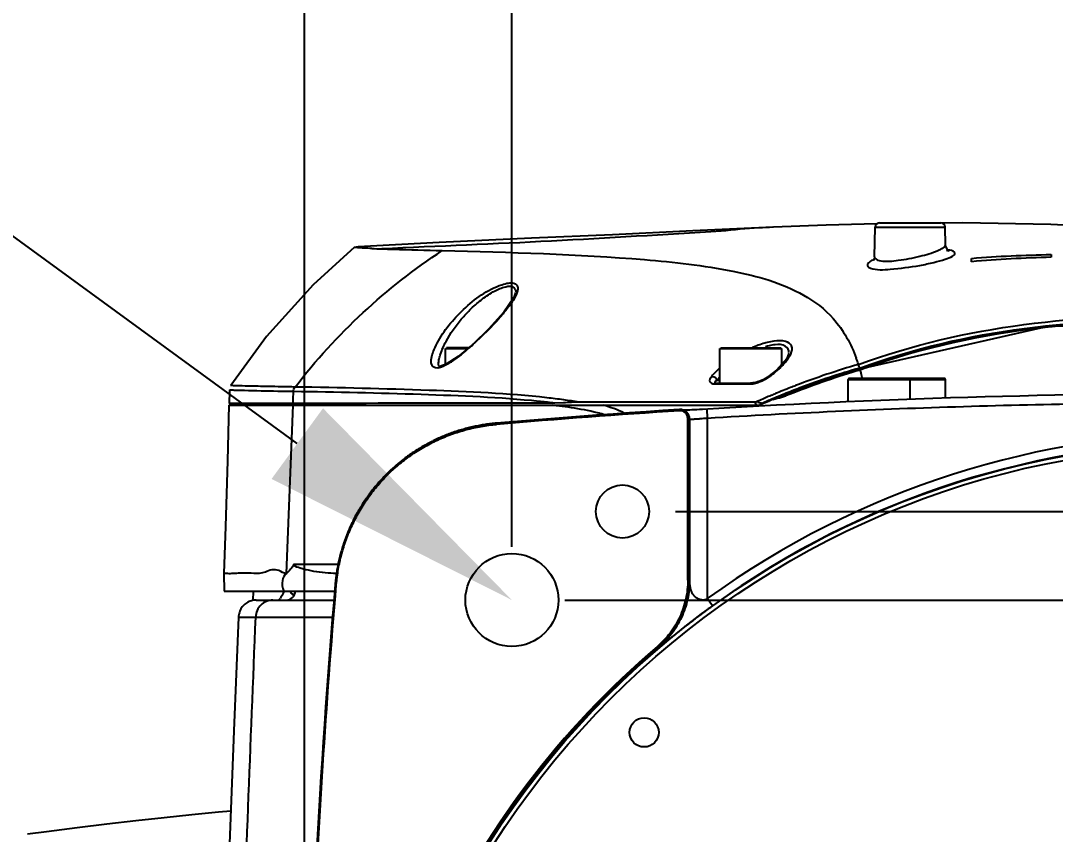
# Model space of a CAD drawing. Header units: millimetres. Extents: x 4086 to 8300, y 123 to 1549.
# Drawn here: x 6958.89 to 6988.11, y 1018.43 to 1041.4 of the extents above; entities that cross this region are included whole.
import ezdxf
from ezdxf import colors
from ezdxf.entities.mleader import LeaderData, LeaderLine
from ezdxf.math import Vec2, Vec3

# ---------------------------------------------------------------- set-up
doc = ezdxf.new("R2010")
doc.units = ezdxf.units.MM
for name, color, linetype in [('外形图', 7, 'Continuous'), ('多重引线', 7, 'Continuous'), ('尺寸标注', 7, 'Continuous')]:
    doc.layers.add(name, color=color, linetype=linetype)
doc.styles.add('思源黑', font='SourceHanSansCN-Normal.ttf')
doc.dimstyles.new('尺寸标注_1_4比例', dxfattribs={"dimtxt": 7, "dimasz": 6, "dimexe": 2, "dimexo": 1.5, "dimgap": 1, "dimtad": 1, "dimdec": 1, "dimlfac": 4, "dimdsep": 46, "dimtxsty": '思源黑', "dimcen": 0.09, "dimadec": 0, "dimazin": 0, "dimtp": 0.01, "dimtm": 0.01, "dimtfac": 1, "dimtdec": 1, "dimtofl": 0, "dimtmove": 0, "dimatfit": 3, "dimfxl": 1, "dimtolj": 1, "dimarcsym": 0})

# ---------------------------------------------------------------- blocks, each defined once
blk = doc.blocks.new('*D944')
at = {"layer": 'Defpoints', "color": 0}
for p in [(7012.764, 1060.265), (6972.764, 1025.043), (7012.764, 1025.043)]:
    blk.add_point(p, dxfattribs=at)
at = {"layer": '尺寸标注', "color": 0, "lineweight": -2}
for p, q in [((6972.764, 1026.543), (6972.764, 1062.265)), ((7012.764, 1026.543), (7012.764, 1062.265)), ((6978.764, 1060.265), (7006.764, 1060.265))]:
    blk.add_line(p, q, dxfattribs=at)
at = {"layer": '尺寸标注', "color": 0}
for points in [[(6978.764, 1061.265), (6978.764, 1059.265), (6972.764, 1060.265)], [(7006.764, 1059.265), (7006.764, 1061.265), (7012.764, 1060.265)]]:
    blk.add_solid(points, dxfattribs=at)
at = {"layer": '尺寸标注', "color": 0, "insert": (6992.764, 1064.889), "char_height": 7, "attachment_point": 5, "style": '思源黑'}
blk.add_mtext('\\A1;160', dxfattribs=at)
blk = doc.blocks.new('*D945')
at = {"layer": 'Defpoints', "color": 0}
for p in [(6972.764, 1025.043), (7012.764, 985.043), (7055.689, 985.043)]:
    blk.add_point(p, dxfattribs=at)
at = {"layer": '尺寸标注', "color": 0, "lineweight": -2}
for p, q in [((6974.264, 1025.043), (7057.689, 1025.043)), ((7055.689, 1019.043), (7055.689, 991.043)), ((7014.264, 985.043), (7057.689, 985.043))]:
    blk.add_line(p, q, dxfattribs=at)
at = {"layer": '尺寸标注', "color": 0}
for points in [[(7056.689, 1019.043), (7054.689, 1019.043), (7055.689, 1025.043)], [(7054.689, 991.043), (7056.689, 991.043), (7055.689, 985.043)]]:
    blk.add_solid(points, dxfattribs=at)
at = {"layer": '尺寸标注', "color": 0, "insert": (7051.064, 1005.043), "char_height": 7, "attachment_point": 5, "rotation": 90, "style": '思源黑'}
blk.add_mtext('\\A1;160', dxfattribs=at)
blk = doc.blocks.new('*D947')
at = {"layer": 'Defpoints', "color": 0}
for p in [(6975.889, 1027.543), (6975.889, 982.543), (7080.178, 982.543)]:
    blk.add_point(p, dxfattribs=at)
at = {"layer": '尺寸标注', "color": 0, "lineweight": -2}
for p, q in [((6977.389, 1027.543), (7082.178, 1027.543)), ((7080.178, 1021.543), (7080.178, 988.543)), ((6977.389, 982.543), (7082.178, 982.543))]:
    blk.add_line(p, q, dxfattribs=at)
at = {"layer": '尺寸标注', "color": 0}
for points in [[(7081.178, 1021.543), (7079.178, 1021.543), (7080.178, 1027.543)], [(7079.178, 988.543), (7081.178, 988.543), (7080.178, 982.543)]]:
    blk.add_solid(points, dxfattribs=at)
at = {"layer": '尺寸标注', "color": 0, "insert": (7075.554, 1005.043), "char_height": 7, "attachment_point": 5, "rotation": 90, "style": '思源黑'}
blk.add_mtext('\\A1;180', dxfattribs=at)
blk = doc.blocks.new('*D957')
at = {"layer": 'Defpoints', "color": 0}
for p in [(7021.014, 1081.968), (6966.903, 1005.043), (7021.014, 1005.043)]:
    blk.add_point(p, dxfattribs=at)
at = {"layer": '尺寸标注', "color": 0, "lineweight": -2}
for p, q in [((6966.903, 1006.543), (6966.903, 1083.968)), ((7021.014, 1006.543), (7021.014, 1083.968)), ((6972.903, 1081.968), (7015.014, 1081.968))]:
    blk.add_line(p, q, dxfattribs=at)
at = {"layer": '尺寸标注', "color": 0}
for points in [[(6972.903, 1082.968), (6972.903, 1080.968), (6966.903, 1081.968)], [(7015.014, 1080.968), (7015.014, 1082.968), (7021.014, 1081.968)]]:
    blk.add_solid(points, dxfattribs=at)
at = {"layer": '尺寸标注', "color": 0, "insert": (6993.958, 1086.592), "char_height": 7, "attachment_point": 5, "style": '思源黑'}
blk.add_mtext('\\A1;\\A1;216.5', dxfattribs=at)

msp = doc.modelspace()

# ---------------------------------------------------------------- linework, layer by layer
at = {"layer": '外形图'}
for p, q in [((6980.1577, 1035.5689), (6977.8777, 1035.4649)), ((6983.0086, 1034.7315), (6983.0232, 1035.5702)), ((6983.0232, 1035.5702), (6985.0048, 1035.5702)), ((6983.1482, 1035.693), (6984.8798, 1035.693)), ((6985.5018, 1035.6912), (6984.9196, 1035.6865)), ((6985.0135, 1035.0738), (6985.0048, 1035.5702)), ((6973.3202, 1035.2598), (6970.7058, 1035.139)), ((6970.7058, 1035.139), (6968.4203, 1035.0152)), ((6985.0163, 1035.0428), (6985.0137, 1035.0679)), ((6985.7458, 1034.5958), (6985.7458, 1034.6888)), ((6987.9958, 1034.7997), (6987.9958, 1034.719)), ((6972.8708, 1033.7284), (6972.8205, 1033.5845)), ((6972.1036, 1032.6876), (6971.6708, 1032.2716)), ((6971.6708, 1032.2716), (6971.2494, 1031.9205)), ((6970.889, 1031.7004), (6970.889, 1032.143)), ((6970.889, 1032.143), (6971.5164, 1032.143)), ((6971.5465, 1032.168), (6970.914, 1032.168)), ((6978.639, 1032.143), (6980.389, 1032.143)), ((6978.639, 1031.168), (6978.639, 1032.143)), ((6978.664, 1032.168), (6980.364, 1032.168)), ((6980.389, 1031.7067), (6980.389, 1032.143)), ((6980.5904, 1032.0085), (6980.5299, 1031.8664)), ((6971.2494, 1031.9205), (6970.912, 1031.702)), ((6980.5299, 1031.8664), (6980.2355, 1031.5327)), ((6980.2355, 1031.5327), (6979.9952, 1031.3413)), ((6982.6001, 1031.5411), (6982.6022, 1031.5359)), ((6978.4702, 1031.1453), (6978.648, 1031.1452)), ((6978.5184, 1031.1683), (6978.5255, 1031.168)), ((6978.5255, 1031.168), (6979.5297, 1031.168)), ((6978.639, 1031.2417), (6978.5656, 1031.2417)), ((6978.648, 1031.1452), (6978.8363, 1031.145)), ((6978.8363, 1031.145), (6979.037, 1031.1446)), ((6979.037, 1031.1446), (6979.2523, 1031.1442)), ((6979.2523, 1031.1442), (6979.3729, 1031.1439)), ((6979.3729, 1031.1439), (6979.4841, 1031.1437)), ((6979.995, 1031.3412), (6979.9952, 1031.3413)), ((6982.264, 1031.268), (6985.014, 1031.268)), ((6982.264, 1030.639), (6982.264, 1031.268)), ((6984.989, 1031.293), (6982.289, 1031.293)), ((6984.014, 1030.709), (6984.014, 1031.268)), ((6985.014, 1030.7434), (6985.014, 1031.268)), ((6964.7845, 1030.9364), (6964.7746, 1030.5945)), ((6964.7855, 1030.9731), (6964.7845, 1030.9364)), ((6966.5878, 1030.7058), (6966.5964, 1030.9279)), ((6964.7731, 1030.543), (6979.7653, 1030.543)), ((6964.7758, 1030.5945), (6964.7746, 1030.5945)), ((6965.1751, 1030.5945), (6964.7758, 1030.5945)), ((6966.2852, 1030.5947), (6965.1751, 1030.5945)), ((6966.4394, 1030.5947), (6966.2852, 1030.5947)), ((6966.3934, 1025.793), (6966.5819, 1030.543)), ((6966.5837, 1030.5947), (6966.4394, 1030.5947)), ((6966.5835, 1030.5947), (6966.5878, 1030.7058)), ((6966.6284, 1030.5948), (6966.5837, 1030.5947)), ((6973.9154, 1030.6036), (6973.5643, 1030.603)), ((6973.9796, 1030.6038), (6973.9154, 1030.6036)), ((6973.9794, 1030.6028), (6973.9229, 1030.6095)), ((6974.2248, 1030.6119), (6973.9796, 1030.6038)), ((6974.6622, 1030.6277), (6974.4511, 1030.6199)), ((6974.6957, 1030.6278), (6974.6622, 1030.6277)), ((6975.0718, 1030.6284), (6974.6957, 1030.6278)), ((6975.7374, 1030.6296), (6975.0718, 1030.6284)), ((6979.3266, 1030.6311), (6978.3603, 1030.6323)), ((6979.6577, 1030.6307), (6979.3266, 1030.6311)), ((6977.6475, 1030.4019), (6977.63, 1030.4015)), ((6977.6719, 1030.4025), (6977.6475, 1030.4019)), ((6977.7058, 1030.4035), (6977.6719, 1030.4025)), ((6977.7052, 1030.3369), (6977.6883, 1030.3527)), ((6977.7439, 1030.4048), (6977.7058, 1030.4035)), ((6977.7921, 1030.4066), (6977.7439, 1030.4048)), ((6977.8519, 1030.4092), (6977.7921, 1030.4066)), ((6977.9175, 1030.4122), (6977.8519, 1030.4092)), ((6977.9866, 1030.4156), (6977.9175, 1030.4122)), ((6978.0684, 1030.4199), (6977.9866, 1030.4156)), ((6978.1441, 1030.424), (6978.0684, 1030.4199)), ((6978.7601, 1030.4605), (6978.1441, 1030.424)), ((6978.2688, 1030.4313), (6978.2838, 1030.1818)), ((6972.3311, 1030.0024), (6972.3283, 1030.0358)), ((6977.7337, 1030.1704), (6977.7671, 1030.1704)), ((6977.7337, 1025.6036), (6977.7337, 1030.1704)), ((6977.7671, 1025.6036), (6977.7671, 1030.1704)), ((6977.7671, 1030.1704), (6977.784, 1030.1546)), ((6977.784, 1030.1546), (6977.784, 1025.6032)), ((6978.2838, 1030.1818), (6978.2838, 1025.0837)), ((6964.6312, 1025.7946), (6964.6399, 1025.293)), ((6977.7337, 1025.6036), (6977.7671, 1025.6036)), ((6977.7671, 1025.6036), (6977.784, 1025.6032)), ((6964.6399, 1025.293), (6967.7556, 1025.293)), ((6965.4523, 1025.293), (6965.4421, 1025.032)), ((6967.8046, 1025.4759), (6967.7712, 1025.4788)), ((6965.4471, 1025.0329), (6965.4466, 1025.0361)), ((6965.5432, 1025.0424), (6967.7346, 1025.0424)), ((6966.1836, 1025.0424), (6966.1835, 1025.043)), ((6978.4302, 1024.8802), (6978.2838, 1025.0828)), ((6965.0436, 1024.5631), (6965.5291, 1024.563)), ((6965.5291, 1024.563), (6967.6938, 1024.563)), ((6976.8657, 1023.7254), (6976.8874, 1023.6999)), ((6976.8874, 1023.6999), (6976.9039, 1023.6987))]:
    msp.add_line(p, q, dxfattribs=at)
for points in [[(6977.8777, 1035.4649), (6975.6029, 1035.3574), (6973.3202, 1035.2598)], [(6983.0702, 1035.6657), (6981.6451, 1035.626), (6980.1577, 1035.5689)], [(6996.761, 1034.8672), (6995.5569, 1035.0361), (6993.8687, 1035.2345), (6992.121, 1035.3998), (6990.2278, 1035.5361), (6987.9903, 1035.6426), (6985.5018, 1035.6912)], [(6968.3226, 1035.0041), (6967.1462, 1033.946), (6965.8294, 1032.4851), (6964.8262, 1031.1028)], [(6985.0438, 1034.919), (6985.1032, 1034.9051), (6985.0791, 1034.9239), (6985.0163, 1035.0428)], [(6983.0083, 1034.7241), (6983.0038, 1034.6921), (6982.9731, 1034.6274)], [(6972.8205, 1033.5845), (6972.535, 1033.1664), (6972.1036, 1032.6876)], [(7001.5799, 1031.5513), (6994.4626, 1032.8324), (6987.9026, 1032.7653), (6982.5953, 1031.5567)], [(6970.7108, 1031.6408), (6970.6994, 1031.65), (6970.6922, 1031.7004)], [(6970.912, 1031.702), (6970.7248, 1031.6401), (6970.7108, 1031.6408)], [(6982.5953, 1031.5567), (6982.5953, 1031.5564), (6982.5957, 1031.5552), (6982.5963, 1031.553), (6982.5973, 1031.5499), (6982.6001, 1031.5411)], [(6978.5255, 1031.168), (6978.5157, 1031.1674), (6978.506, 1031.1654), (6978.4965, 1031.1622), (6978.4873, 1031.1578), (6978.4785, 1031.1521), (6978.4702, 1031.1453)], [(6979.5297, 1031.168), (6979.5216, 1031.1673), (6979.5136, 1031.1652), (6979.5057, 1031.1618), (6979.4981, 1031.157), (6979.4909, 1031.1509), (6979.4841, 1031.1437)], [(6979.6201, 1031.1793), (6979.584, 1031.1728), (6979.5507, 1031.1689), (6979.5295, 1031.168)], [(6979.7854, 1031.2296), (6979.7404, 1031.2129), (6979.6981, 1031.1992), (6979.6582, 1031.1881), (6979.6201, 1031.1793)], [(6979.8795, 1031.272), (6979.832, 1031.2492), (6979.7854, 1031.2296)], [(6979.995, 1031.3412), (6979.9739, 1031.3267), (6979.9272, 1031.2978), (6979.8795, 1031.272)], [(6988.5885, 1030.8321), (6988.0973, 1030.8231), (6987.6061, 1030.8131), (6987.1149, 1030.802), (6986.6237, 1030.79), (6986.1324, 1030.7769), (6985.6411, 1030.7629), (6985.1497, 1030.7478), (6984.6583, 1030.7317), (6984.1669, 1030.7147), (6983.6754, 1030.6966), (6983.1839, 1030.6775), (6982.6924, 1030.6574), (6982.2009, 1030.6363), (6981.7093, 1030.6142), (6981.2178, 1030.5911), (6980.7262, 1030.567), (6980.2347, 1030.5418), (6979.7432, 1030.5157), (6979.2516, 1030.4886), (6978.7601, 1030.4605)], [(6980.7013, 1030.8833), (6980.6966, 1030.8956), (6980.6949, 1030.8999), (6980.6939, 1030.9029), (6980.6933, 1030.9046), (6980.6933, 1030.9049)], [(6964.7731, 1030.543), (6964.7272, 1028.9718), (6964.6721, 1027.1199), (6964.6312, 1025.7946)], [(6966.6287, 1030.543), (6966.6224, 1030.5436), (6966.6161, 1030.5451), (6966.6101, 1030.5477), (6966.6046, 1030.5513), (6966.5995, 1030.5557), (6966.595, 1030.561), (6966.5913, 1030.5669), (6966.5884, 1030.5734), (6966.5863, 1030.5803), (6966.5851, 1030.5875), (6966.5849, 1030.5947)], [(6977.5009, 1030.4199), (6977.0315, 1030.3896), (6976.5613, 1030.3584), (6976.0911, 1030.3262), (6975.6208, 1030.2931), (6975.1505, 1030.2591), (6974.6802, 1030.2242), (6974.2098, 1030.1884), (6973.7394, 1030.1516), (6973.269, 1030.1139), (6972.7985, 1030.0753), (6972.3283, 1030.0358)], [(6977.63, 1030.4015), (6977.6143, 1030.4013), (6977.6131, 1030.4013)], [(6972.3283, 1030.0358), (6972.2882, 1030.0322), (6972.2478, 1030.0283), (6972.2076, 1030.0241), (6972.1673, 1030.0195), (6972.1271, 1030.0146), (6972.087, 1030.0094), (6972.0468, 1030.0038), (6972.0068, 1029.998), (6971.9668, 1029.9918), (6971.9268, 1029.9852), (6971.8869, 1029.9784), (6971.847, 1029.9712), (6971.8072, 1029.9637), (6971.7675, 1029.9559), (6971.7278, 1029.9478), (6971.6882, 1029.9393), (6971.6487, 1029.9306), (6971.6092, 1029.9215), (6971.5698, 1029.9121), (6971.5305, 1029.9023), (6971.4913, 1029.8923), (6971.4522, 1029.8819), (6971.4131, 1029.8712), (6971.3741, 1029.8602), (6971.3353, 1029.8489), (6971.2965, 1029.8373), (6971.2578, 1029.8254), (6971.2192, 1029.8131), (6971.1807, 1029.8005), (6971.1423, 1029.7876), (6971.104, 1029.7745), (6971.0659, 1029.761), (6971.0278, 1029.7471), (6970.9898, 1029.733), (6970.952, 1029.7186), (6970.9143, 1029.7039), (6970.8767, 1029.6889), (6970.8393, 1029.6735), (6970.8019, 1029.6579), (6970.7647, 1029.642), (6970.7276, 1029.6257), (6970.6907, 1029.6092), (6970.6538, 1029.5923), (6970.6171, 1029.5752), (6970.5806, 1029.5577), (6970.5442, 1029.54), (6970.508, 1029.522), (6970.4719, 1029.5037), (6970.4359, 1029.4851), (6970.4001, 1029.4662), (6970.3645, 1029.447), (6970.329, 1029.4275), (6970.2937, 1029.4078), (6970.2585, 1029.3877), (6970.2235, 1029.3674), (6970.1886, 1029.3467), (6970.1539, 1029.3258), (6970.1194, 1029.3047), (6970.0851, 1029.2832), (6970.051, 1029.2615), (6970.017, 1029.2395), (6969.9832, 1029.2172), (6969.9496, 1029.1947), (6969.9162, 1029.1718), (6969.8829, 1029.1487), (6969.8499, 1029.1254), (6969.817, 1029.1017), (6969.7843, 1029.0778), (6969.7518, 1029.0537), (6969.7195, 1029.0292), (6969.6874, 1029.0045), (6969.6556, 1028.9796), (6969.6239, 1028.9544), (6969.5924, 1028.929), (6969.5612, 1028.9033), (6969.5301, 1028.8773), (6969.4993, 1028.8511), (6969.4687, 1028.8246), (6969.4382, 1028.7979), (6969.408, 1028.771), (6969.378, 1028.7438), (6969.3483, 1028.7163), (6969.3187, 1028.6886), (6969.2894, 1028.6607), (6969.2603, 1028.6325), (6969.2315, 1028.6041), (6969.2029, 1028.5755), (6969.1745, 1028.5467), (6969.1464, 1028.5176), (6969.1184, 1028.4883), (6969.0908, 1028.4588), (6969.0633, 1028.429), (6969.0361, 1028.399), (6969.0092, 1028.3688), (6968.9824, 1028.3384), (6968.956, 1028.3078), (6968.9297, 1028.2769), (6968.9038, 1028.2459), (6968.8781, 1028.2146), (6968.8526, 1028.1831), (6968.8274, 1028.1515), (6968.8025, 1028.1196), (6968.7778, 1028.0875), (6968.7534, 1028.0552), (6968.7292, 1028.0228), (6968.7053, 1027.9901), (6968.6817, 1027.9572), (6968.6583, 1027.9241), (6968.6352, 1027.8909), (6968.6124, 1027.8575), (6968.5898, 1027.8238), (6968.5676, 1027.79), (6968.5455, 1027.7561), (6968.5238, 1027.7219), (6968.5024, 1027.6876), (6968.4812, 1027.6531), (6968.4603, 1027.6185), (6968.4397, 1027.5836), (6968.4194, 1027.5486), (6968.3993, 1027.5134), (6968.3795, 1027.4781), (6968.3601, 1027.4426), (6968.3409, 1027.4069), (6968.322, 1027.3711), (6968.3034, 1027.3352), (6968.285, 1027.2991), (6968.267, 1027.2628), (6968.2493, 1027.2264), (6968.2319, 1027.1899), (6968.2147, 1027.1532), (6968.1979, 1027.1164), (6968.1814, 1027.0795), (6968.1651, 1027.0424), (6968.1492, 1027.0051), (6968.1335, 1026.9678), (6968.1182, 1026.9303), (6968.1032, 1026.8927), (6968.0884, 1026.855), (6968.074, 1026.8172), (6968.0599, 1026.7793), (6968.0461, 1026.7412), (6968.0326, 1026.703), (6968.0194, 1026.6648), (6968.0065, 1026.6264), (6967.994, 1026.5879), (6967.9817, 1026.5493), (6967.9698, 1026.5106), (6967.9581, 1026.4718), (6967.9468, 1026.4329), (6967.9358, 1026.3939), (6967.9251, 1026.3549), (6967.9148, 1026.3158), (6967.9047, 1026.2765), (6967.895, 1026.2372), (6967.8856, 1026.1978), (6967.8765, 1026.1584), (6967.8677, 1026.1189), (6967.8593, 1026.0793), (6967.8511, 1026.0396), (6967.8433, 1025.9999), (6967.8358, 1025.9601), (6967.8287, 1025.9203), (6967.8218, 1025.8804), (6967.8153, 1025.8404), (6967.8091, 1025.8003), (6967.8032, 1025.7602), (6967.7977, 1025.7201), (6967.7925, 1025.6799), (6967.7876, 1025.6397), (6967.783, 1025.5994), (6967.7787, 1025.5592), (6967.7748, 1025.5189), (6967.7712, 1025.4788)], [(6967.7712, 1025.4788), (6967.7299, 1024.9861), (6967.6895, 1024.4932), (6967.6501, 1024.0003), (6967.6118, 1023.5075), (6967.5744, 1023.0146), (6967.5381, 1022.5218), (6967.5027, 1022.029), (6967.4684, 1021.5362), (6967.4351, 1021.0434), (6967.4028, 1020.5507), (6967.3716, 1020.0579), (6967.3413, 1019.5653), (6967.312, 1019.0726), (6967.2838, 1018.5801), (6967.2566, 1018.0875)], [(6965.5432, 1025.0424), (6965.5082, 1025.0412), (6965.4734, 1025.0375), (6965.4389, 1025.0314), (6965.4049, 1025.0229), (6965.3716, 1025.012), (6965.3392, 1024.9989), (6965.3077, 1024.9835), (6965.2774, 1024.9659), (6965.2484, 1024.9463), (6965.2209, 1024.9247), (6965.1949, 1024.9012), (6965.1707, 1024.8759), (6965.1482, 1024.849), (6965.1277, 1024.8206), (6965.1093, 1024.7908), (6965.093, 1024.7599), (6965.0788, 1024.7278), (6965.067, 1024.6949), (6965.0575, 1024.6612), (6965.0504, 1024.6269), (6965.0457, 1024.5922), (6965.0436, 1024.5631)], [(6965.0436, 1024.5631), (6964.9111, 1021.3484), (6964.7596, 1017.4254), (6964.6394, 1013.793)], [(6964.8236, 1019.0833), (6964.4768, 1019.0512), (6963.7196, 1018.9775), (6962.9425, 1018.8978), (6962.1445, 1018.8113), (6961.325, 1018.7174), (6960.4839, 1018.615), (6959.6219, 1018.5032), (6959.0828, 1018.4293)]]:
    msp.add_lwpolyline(points, dxfattribs=at)
for centre, radius in [((6992.764, 1005.043), 24.4672), ((6992.764, 1005.043), 24.3423), ((6975.889, 1027.543), 0.75), ((6972.764, 1025.043), 1.3125), ((6976.5006, 1021.3065), 0.4125)]:
    msp.add_circle(centre, radius, dxfattribs=at)
for centre, radius, start, end in [((6983.1482, 1035.568), 0.125, 90, 179), ((6984.8798, 1035.568), 0.125, 1, 90), ((6970.6096, 1078.4439), 43.5134, 267.62151, 267.99541), ((6990.8536, 1005.4556), 27.45, 95.72656, 96.56544), ((6965.7844, 1038.7959), 8.7956, 311.28056, 312.78205), ((6980.5177, 1030.0924), 2.2857, 103.77072, 105.53175), ((6980.2984, 1031.174), 1.0798, 95.09147, 97.78104), ((6968.0981, 1036.0571), 5.2098, 307.77801, 308.73441), ((6967.179, 1037.1926), 6.6706, 308.78966, 311.12698), ((6966.3433, 1038.1635), 7.9517, 311.06138, 311.26048), ((6980.4398, 1030.4706), 1.798, 104.60455, 106.58967), ((6969.6616, 1033.9121), 2.5547, 301.75619, 304.50256), ((6988.693, 1010.4828), 22.0823, 106.13915, 110.99782), ((6977.9568, 1030.194), 4.8367, 18.07751, 20.27527), ((6978.1552, 1033.95), 3.2101, 305.63644, 307.15682), ((6978.2302, 1033.8513), 3.0861, 307.1552, 308.71161), ((6978.3975, 1033.6451), 2.8205, 308.67884, 311.98011), ((6978.615, 1033.4017), 2.4942, 312.00601, 313.80121), ((6978.7749, 1033.2348), 2.263, 313.80185, 315.50641), ((6988.7255, 1010.5336), 21.8976, 106.25603, 111.51889), ((6988.7689, 1010.4791), 21.9412, 106.31853, 111.57339), ((6988.6796, 1010.4713), 21.9821, 106.08548, 110.73036), ((6989.8134, 1011.9089), 20.9098, 109.64042, 110.16911), ((6976.6031, 1029.777), 6.2534, 14.66009, 16.34049), ((6979.3385, 1030.6467), 1.1708, 142.49731, 143.51065), ((6979.4307, 1031.9885), 0.8484, 279.3934, 281.89508), ((6979.405, 1032.1105), 0.973, 281.89531, 284.38292), ((6979.3617, 1032.276), 1.1441, 284.42237, 288.65966), ((6979.3395, 1032.3485), 1.2199, 288.557, 298.9772), ((6979.525, 1032.0396), 0.8593, 303.97334, 305.62608), ((6988.562, 1010.8353), 21.7062, 111.00825, 111.41152), ((6982.289, 1031.268), 0.025, 90, 180), ((6975.8416, 1029.575), 7.0412, 14.13142, 14.68209), ((6983.989, 1031.268), 0.025, 0, 90), ((6984.989, 1031.268), 0.025, 0, 90), ((6988.319, 1011.4243), 21.0691, 112.99837, 113.93806), ((6988.4071, 1011.2178), 21.2935, 112.63886, 112.99939), ((6988.3624, 1011.2977), 21.0968, 112.30046, 112.9699), ((6988.4886, 1011.0211), 21.5064, 111.41027, 112.63759), ((6988.419, 1011.1603), 21.2454, 112.0114, 112.30096), ((6979.069, 1035.1511), 4.5702, 286.66518, 288.22714), ((6988.4943, 1010.9722), 21.448, 110.74122, 112.00984), ((6979.4973, 1033.9465), 3.2683, 289.63836, 291.46444), ((6971.4382, 1009.4465), 21.3084, 83.3036, 84.37357), ((6971.7596, 1012.7469), 18.1166, 82.1681, 83.68246), ((6971.7199, 1012.1946), 18.4792, 82.83277, 83.17976), ((6972.0141, 1014.4938), 16.1612, 81.68154, 82.85042), ((6972.4124, 1017.4525), 13.3659, 80.30987, 82.19164), ((6977.6688, 424.32), 606.3126, 89.9346507, 90.1825136), ((6988.219, 1011.6503), 20.8218, 114.10271, 114.27822), ((6979.6725, 1030.467), 0.1563, 78.91176, 79.67247), ((6988.2425, 1011.5977), 20.8795, 113.93924, 114.10272), ((6988.3818, 1011.5821), 20.8269, 114.27594, 114.43882), ((6988.4245, 1011.4872), 20.931, 113.69986, 114.27571), ((6988.2611, 1011.5362), 20.8377, 112.96944, 113.86607), ((6988.4842, 1011.3512), 21.0795, 113.33142, 113.69982), ((6979.0787, 1035.1077), 4.5258, 283.50587, 286.70472), ((6992.8702, 788.4002), 242.4737, 93.633509, 94.859156), ((6974.047, 1025.8566), 4.6133, 74.53749, 77.00879), ((6974.317, 1026.8448), 3.5889, 72.92358, 74.48645), ((6977.5172, 1030.1704), 0.25, 46.8161, 93.73782), ((6977.5172, 1030.1704), 0.2165, 0, 93.5865), ((6977.5174, 1030.1706), 0.2498, 359.95777, 46.81235), ((6977.5342, 1030.1548), 0.2498, 359.95791, 46.81083), ((6992.764, 1005.043), 24.7239, 54.15023, 125.84961), ((6992.764, 1005.043), 24.4739, 54.14916, 125.85084), ((6966.3934, 1025.2924), 0.25, 270, 0.14135), ((6967.1712, 1026.2771), 1.1276, 240.78322, 242.06145), ((6965.4455, 1025.6242), 0.9393, 321.77894, 324.99822), ((6992.764, 1005.043), 24.5313, 130.39702, 229.60298), ((6992.764, 1005.043), 24.4979, 130.39702, 229.60298)]:
    msp.add_arc(centre, radius, start, end, dxfattribs=at)
for points, knots in [([(6980.1399, 1035.5681), (6980.008, 1035.5625), (6979.5202, 1035.5385), (6979.0327, 1035.4995), (6978.679, 1035.4547)], [0, 0, 0, 0, 0.2701091, 1, 1, 1, 1]), ([(6978.679, 1035.4547), (6977.0807, 1035.3621), (6973.8856, 1035.1571), (6970.6864, 1035.0316), (6969.0876, 1034.9571)], [0, 0, 0, 0, 0.5000522, 1, 1, 1, 1]), ([(6968.8038, 1034.968), (6968.731, 1034.971), (6968.6154, 1034.9764), (6968.4387, 1034.9858), (6968.3893, 1034.9924), (6968.3162, 1034.9989), (6968.3224, 1035.0041)], [0, 0, 0, 0, 0.4518142, 0.7677892, 0.9495371, 1, 1, 1, 1]), ([(6968.3224, 1035.0041), (6968.3248, 1035.0061), (6968.3589, 1035.0114), (6968.3902, 1035.0135), (6968.4197, 1035.0152)], [0, 0, 0, 0, 0.0944714, 1, 1, 1, 1]), ([(6969.0876, 1034.9571), (6969.1985, 1034.9532), (6969.7683, 1034.9346), (6970.3383, 1034.9215), (6970.7973, 1034.9102)], [0, 0, 0, 0, 0.194677, 1, 1, 1, 1]), ([(6970.7972, 1034.9101), (6972.7033, 1034.8632), (6975.4536, 1034.7899), (6978.8739, 1034.4184), (6980.3916, 1034.0014), (6981.0037, 1033.6538)], [0, 0, 0, 0, 0.5529632, 0.7958672, 1, 1, 1, 1]), ([(6983.1854, 1034.6222), (6983.348, 1034.5976), (6983.7251, 1034.6307), (6984.2584, 1034.7335), (6984.6888, 1034.8578), (6984.9231, 1034.9682), (6985.0019, 1035.028), (6985.0114, 1035.0592)], [0, 0, 0, 0, 0.258141, 0.5835566, 0.8587869, 0.9488108, 1, 1, 1, 1]), ([(6985.0114, 1035.0592), (6985.0121, 1035.0616), (6985.0132, 1035.0664), (6985.0135, 1035.0714), (6985.0135, 1035.0738)], [0, 0, 0, 0, 0.5110665, 1, 1, 1, 1]), ([(6985.2844, 1034.8323), (6985.284, 1034.8427), (6985.2365, 1034.9125), (6985.146, 1034.9134), (6985.0799, 1034.9235)], [0, 0, 0, 0, 0.1346927, 1, 1, 1, 1]), ([(6982.9868, 1034.6571), (6982.966, 1034.647), (6982.9041, 1034.6141), (6982.8402, 1034.5728), (6982.8162, 1034.5313)], [0, 0, 0, 0, 0.3251735, 1, 1, 1, 1]), ([(6982.8906, 1034.4161), (6983.0667, 1034.353), (6983.5525, 1034.3856), (6984.1458, 1034.4581), (6984.66, 1034.5661), (6984.9791, 1034.6543), (6985.1692, 1034.7237), (6985.2856, 1034.7973), (6985.2844, 1034.8323)], [0, 0, 0, 0, 0.2265911, 0.5674779, 0.7317158, 0.8664246, 0.9575553, 1, 1, 1, 1]), ([(6983.0086, 1034.7315), (6983.0084, 1034.7188), (6983.0338, 1034.6447), (6983.1256, 1034.6313), (6983.1854, 1034.6222)], [0, 0, 0, 0, 0.1733532, 1, 1, 1, 1]), ([(6982.8081, 1034.5129), (6982.8073, 1034.51), (6982.8059, 1034.5042), (6982.8055, 1034.4983), (6982.8055, 1034.4954)], [0, 0, 0, 0, 0.5114186, 1, 1, 1, 1]), ([(6982.8055, 1034.4954), (6982.8056, 1034.469), (6982.8421, 1034.4348), (6982.8779, 1034.4207), (6982.8906, 1034.4161)], [0, 0, 0, 0, 0.6615253, 1, 1, 1, 1]), ([(6982.8162, 1034.5313), (6982.8145, 1034.5283), (6982.8114, 1034.5223), (6982.809, 1034.516), (6982.8081, 1034.5129)], [0, 0, 0, 0, 0.5176716, 1, 1, 1, 1]), ([(6972.4777, 1033.9462), (6972.5406, 1033.9674), (6972.6525, 1033.9963), (6972.8039, 1034.004), (6972.916, 1033.9448), (6972.9304, 1033.8713), (6972.9296, 1033.8381)], [0, 0, 0, 0, 0.3642296, 0.6313452, 0.8179165, 1, 1, 1, 1]), ([(6970.6521, 1032.2965), (6970.8404, 1032.6529), (6971.381, 1033.2975), (6972.0718, 1033.8095), (6972.4777, 1033.9462)], [0, 0, 0, 0, 0.4848725, 1, 1, 1, 1]), ([(6970.9055, 1032.3467), (6971.0252, 1032.5698), (6971.2512, 1032.8922), (6971.6137, 1033.2794), (6971.9242, 1033.5477), (6972.2531, 1033.765), (6972.5335, 1033.8871), (6972.8049, 1033.9304), (6972.8724, 1033.7942), (6972.8715, 1033.7435)], [0, 0, 0, 0, 0.2814393, 0.4335604, 0.5885751, 0.7381727, 0.8638903, 0.9436655, 1, 1, 1, 1]), ([(6972.9296, 1033.8381), (6972.9288, 1033.8053), (6972.8904, 1033.6343), (6972.7902, 1033.4875), (6972.7087, 1033.3736)], [0, 0, 0, 0, 0.1900465, 1, 1, 1, 1]), ([(6981.0037, 1033.6538), (6981.3142, 1033.4774), (6981.9529, 1032.9863), (6982.3443, 1032.2744), (6982.4939, 1031.87)], [0, 0, 0, 0, 0.453025, 1, 1, 1, 1]), ([(6972.7087, 1033.3736), (6972.6478, 1033.2885), (6972.3561, 1032.9216), (6972.0255, 1032.5873), (6971.7585, 1032.3404)], [0, 0, 0, 0, 0.2234498, 1, 1, 1, 1]), ([(6982.5548, 1031.6947), (6984.0585, 1032.2464), (6987.2159, 1032.9723), (6993.6254, 1033.2043), (6998.4649, 1032.5966), (7001.5341, 1031.6903)], [0, 0, 0, 0, 0.2500469, 0.5004081, 1, 1, 1, 1]), ([(6982.589, 1031.5928), (6984.0871, 1032.1425), (6987.2337, 1032.8637), (6993.6198, 1033.0889), (6998.4413, 1032.4849), (7001.4996, 1031.583)], [0, 0, 0, 0, 0.2500387, 0.5004019, 1, 1, 1, 1]), ([(6980.4909, 1031.7607), (6980.5951, 1031.8857), (6980.7917, 1032.1695), (6980.4566, 1032.3888), (6980.2732, 1032.3639), (6980.1624, 1032.3488)], [0, 0, 0, 0, 0.4741736, 0.6740358, 1, 1, 1, 1]), ([(6980.5916, 1032.0298), (6980.5927, 1032.0961), (6980.4914, 1032.2689), (6980.3016, 1032.2583), (6980.2026, 1032.2495)], [0, 0, 0, 0, 0.3998715, 1, 1, 1, 1]), ([(6970.4869, 1031.7386), (6970.4861, 1031.7448), (6970.485, 1031.7573), (6970.4845, 1031.7699), (6970.4845, 1031.7763)], [0, 0, 0, 0, 0.490942, 1, 1, 1, 1]), ([(6970.8889, 1031.6733), (6970.8013, 1031.6285), (6970.6685, 1031.5576), (6970.5095, 1031.6373), (6970.491, 1031.7055), (6970.4869, 1031.7386)], [0, 0, 0, 0, 0.6033399, 0.7952722, 1, 1, 1, 1]), ([(6970.6923, 1031.6976), (6970.6922, 1031.7049), (6970.6923, 1031.7197), (6970.693, 1031.7345), (6970.6935, 1031.7421)], [0, 0, 0, 0, 0.491176, 1, 1, 1, 1]), ([(6982.589, 1031.5928), (6982.5801, 1031.6201), (6982.5703, 1031.6514), (6982.5597, 1031.6825), (6982.5589, 1031.6865)], [0, 0, 0, 0, 0.8757077, 1, 1, 1, 1]), ([(6964.8287, 1031.1016), (6964.828, 1031.1017), (6964.8273, 1031.1017), (6964.826, 1031.1026), (6964.8262, 1031.1028)], [0, 0, 0, 0, 0.7459997, 1, 1, 1, 1]), ([(6966.6441, 1031.0572), (6966.3881, 1031.0615), (6965.9466, 1031.0728), (6965.3875, 1031.079), (6965.0398, 1031.0926), (6964.8747, 1031.0911), (6964.8287, 1031.1016)], [0, 0, 0, 0, 0.4229742, 0.7300255, 0.922224, 1, 1, 1, 1]), ([(6978.3972, 1031.343), (6978.3689, 1031.3047), (6978.3103, 1031.195), (6978.427, 1031.1454), (6978.4702, 1031.1453)], [0, 0, 0, 0, 0.5241387, 1, 1, 1, 1]), ([(6978.4342, 1031.3459), (6978.4278, 1031.3464), (6978.4153, 1031.3466), (6978.403, 1031.3446), (6978.3972, 1031.343)], [0, 0, 0, 0, 0.5171647, 1, 1, 1, 1]), ([(6978.5656, 1031.2417), (6978.5418, 1031.2284), (6978.4816, 1031.2169), (6978.5085, 1031.1692), (6978.5183, 1031.1683)], [0, 0, 0, 0, 0.7340691, 1, 1, 1, 1]), ([(6979.4841, 1031.1437), (6979.4979, 1031.1436), (6979.5264, 1031.1453), (6979.5546, 1031.1491), (6979.5691, 1031.1515)], [0, 0, 0, 0, 0.482192, 1, 1, 1, 1]), ([(6979.9305, 1031.2813), (6979.9434, 1031.2885), (6979.9687, 1031.3032), (6979.9932, 1031.3189), (6980.0052, 1031.327)], [0, 0, 0, 0, 0.5061132, 1, 1, 1, 1]), ([(6979.9957, 1031.3406), (6979.9994, 1031.3432), (6980.01, 1031.346), (6980.0202, 1031.3432), (6980.0255, 1031.3411)], [0, 0, 0, 0, 0.4421185, 1, 1, 1, 1]), ([(6965.2077, 1030.9543), (6965.1467, 1030.9553), (6965.0455, 1030.9601), (6964.9017, 1030.9564), (6964.8426, 1030.9765), (6964.7853, 1030.9641), (6964.7855, 1030.9731)], [0, 0, 0, 0, 0.4326011, 0.7460001, 0.9360992, 1, 1, 1, 1]), ([(6966.5964, 1030.9279), (6966.4483, 1030.9303), (6965.9854, 1030.9367), (6965.5225, 1030.9488), (6965.2077, 1030.9543)], [0, 0, 0, 0, 0.3198616, 1, 1, 1, 1]), ([(6973.5273, 1030.6522), (6972.423, 1030.7614), (6970.1104, 1030.8584), (6967.7991, 1030.9093), (6966.5964, 1030.9288)], [0, 0, 0, 0, 0.4798596, 1, 1, 1, 1]), ([(6973.7531, 1030.7534), (6972.6491, 1030.8763), (6970.276, 1030.9791), (6967.9053, 1031.0368), (6966.644, 1031.0571)], [0, 0, 0, 0, 0.4682436, 1, 1, 1, 1]), ([(6973.5643, 1030.603), (6973.0472, 1030.602), (6970.7352, 1030.5983), (6968.4232, 1030.596), (6966.6284, 1030.5948)], [0, 0, 0, 0, 0.2236636, 1, 1, 1, 1]), ([(6978.2838, 1030.1818), (6980.6942, 1030.3271), (6984.3133, 1030.4909), (6989.1418, 1030.6002), (6992.764, 1030.6275), (6996.3863, 1030.6002), (7001.2147, 1030.4909), (7004.8339, 1030.3271), (7007.2442, 1030.1818)], [0, 0, 0, 0, 0.2499965, 0.3749982, 0.5, 0.6250018, 0.7500035, 1, 1, 1, 1]), ([(6979.6749, 1030.543), (6979.6605, 1030.543), (6979.6534, 1030.585), (6979.6456, 1030.6188), (6979.658, 1030.6292)], [0, 0, 0, 0, 0.4710003, 1, 1, 1, 1]), ([(6979.8302, 1030.5921), (6979.7945, 1030.6001), (6979.752, 1030.6097), (6979.7094, 1030.619), (6979.7026, 1030.6204)], [0, 0, 0, 0, 0.8398999, 1, 1, 1, 1]), ([(6977.5009, 1030.4199), (6977.5008, 1030.4199), (6977.5004, 1030.4197), (6977.5, 1030.4192), (6977.4998, 1030.4185), (6977.4996, 1030.4176), (6977.4995, 1030.4163), (6977.4995, 1030.4149), (6977.4996, 1030.4131), (6977.4999, 1030.4103), (6977.5004, 1030.4062), (6977.5012, 1030.4005), (6977.5023, 1030.3938), (6977.5032, 1030.389), (6977.5036, 1030.3865)], [0, 0, 0, 0, 0.0147059, 0.0312452, 0.0528926, 0.0811092, 0.1165213, 0.1594044, 0.2098745, 0.2679606, 0.4068769, 0.5756989, 0.7737216, 1, 1, 1, 1]), ([(6967.8046, 1025.4759), (6967.8169, 1025.6203), (6967.8448, 1025.8362), (6967.9008, 1026.1206), (6967.9691, 1026.4024), (6968.0776, 1026.7485), (6968.2159, 1027.0838), (6968.3438, 1027.344), (6968.483, 1027.5983), (6968.6776, 1027.9044), (6968.9424, 1028.2498), (6969.2364, 1028.5707), (6969.5573, 1028.8647), (6969.9027, 1029.1294), (6970.2088, 1029.3241), (6970.4631, 1029.4632), (6970.7232, 1029.5911), (6971.0586, 1029.7295), (6971.4047, 1029.8379), (6971.6864, 1029.9063), (6971.9708, 1029.9622), (6972.1867, 1029.9902), (6972.3311, 1030.0024)], [0, 0, 0, 0, 0.0624963, 0.0937519, 0.1250075, 0.1875038, 0.25, 0.2812556, 0.3125113, 0.3750075, 0.4375038, 0.5, 0.5624963, 0.6249925, 0.6874887, 0.7187444, 0.75, 0.8124962, 0.8749925, 0.9062481, 0.9375037, 1, 1, 1, 1]), ([(6977.784, 1030.1546), (6977.7841, 1030.1544), (6977.7845, 1030.1541), (6977.7857, 1030.1535), (6977.7879, 1030.1529), (6977.7915, 1030.1523), (6977.7962, 1030.1519), (6977.802, 1030.1515), (6977.809, 1030.1513), (6977.817, 1030.1511), (6977.8299, 1030.1511), (6977.8487, 1030.1515), (6977.8742, 1030.1523), (6977.9035, 1030.1536), (6977.9363, 1030.1553), (6977.9724, 1030.1574), (6978.0114, 1030.1599), (6978.0528, 1030.1628), (6978.112, 1030.1672), (6978.1893, 1030.1734), (6978.2519, 1030.1789), (6978.2838, 1030.1818)], [0, 0, 0, 0, 0.0012593, 0.0029616, 0.0079167, 0.015074, 0.0244746, 0.0361214, 0.0500006, 0.0660872, 0.0843481, 0.1272271, 0.1782483, 0.2369366, 0.3027402, 0.3750381, 0.4531484, 0.5363364, 0.6238216, 0.8083852, 1, 1, 1, 1]), ([(6966.3934, 1025.793), (6966.3182, 1025.793), (6966.1977, 1025.8897), (6965.9806, 1025.914), (6965.8087, 1025.824), (6965.5861, 1025.7802), (6965.344, 1025.8085), (6965.0934, 1025.803), (6964.9056, 1025.7926), (6964.7536, 1025.7806), (6964.6917, 1025.8044), (6964.6311, 1025.7852), (6964.6312, 1025.7946)], [0, 0, 0, 0, 0.125791, 0.2374445, 0.345809, 0.4434531, 0.6128046, 0.7511051, 0.8591813, 0.937077, 0.9842504, 1, 1, 1, 1]), ([(6967.8088, 1025.793), (6967.5957, 1025.793), (6967.2927, 1025.8248), (6966.9147, 1025.9042), (6966.7558, 1025.9507), (6966.5814, 1026.0073), (6966.6094, 1026.0529)], [0, 0, 0, 0, 0.5130459, 0.753944, 0.8713131, 1, 1, 1, 1]), ([(6966.3934, 1025.793), (6966.3379, 1025.7418), (6966.2404, 1025.5752), (6966.285, 1025.3889), (6966.3196, 1025.293)], [0, 0, 0, 0, 0.4255697, 1, 1, 1, 1]), ([(6977.7337, 1025.6036), (6977.7337, 1025.5146), (6977.7241, 1025.3367), (6977.6809, 1025.0729), (6977.6094, 1024.8154), (6977.5106, 1024.567), (6977.3855, 1024.3308), (6977.2356, 1024.1095), (6977.0628, 1023.9057), (6976.9335, 1023.783), (6976.8657, 1023.7254)], [0, 0, 0, 0, 0.125, 0.25, 0.375, 0.4999999, 0.6249999, 0.75, 0.875, 1, 1, 1, 1]), ([(6976.8874, 1023.6999), (6976.9561, 1023.7583), (6977.0871, 1023.8827), (6977.2623, 1024.0893), (6977.4142, 1024.3136), (6977.541, 1024.553), (6977.6412, 1024.8047), (6977.7136, 1025.0657), (6977.7574, 1025.333), (6977.7671, 1025.5134), (6977.7671, 1025.6036)], [0, 0, 0, 0, 0.1249998, 0.2499998, 0.3749998, 0.4999998, 0.6249998, 0.7499999, 0.875, 1, 1, 1, 1]), ([(6977.784, 1025.6031), (6977.784, 1025.513), (6977.7742, 1025.3325), (6977.7304, 1025.065), (6977.658, 1024.8039), (6977.5578, 1024.5521), (6977.4309, 1024.3126), (6977.279, 1024.0882), (6977.1037, 1023.8815), (6976.9726, 1023.7571), (6976.9039, 1023.6987)], [0, 0, 0, 0, 0.1250084, 0.2500161, 0.3750221, 0.5000255, 0.6250254, 0.7500214, 0.8750131, 1, 1, 1, 1]), ([(6978.2838, 1025.0828), (6978.282, 1025.0808), (6978.2782, 1025.0771), (6978.2721, 1025.0718), (6978.2657, 1025.0669), (6978.2567, 1025.0611), (6978.2448, 1025.0549), (6978.2296, 1025.0495), (6978.2141, 1025.0455), (6978.1933, 1025.0422), (6978.167, 1025.041), (6978.1361, 1025.0435), (6978.106, 1025.0489), (6978.0772, 1025.0567), (6978.0409, 1025.0698), (6977.999, 1025.0905), (6977.9541, 1025.1216), (6977.9155, 1025.1578), (6977.8831, 1025.1984), (6977.8566, 1025.2429), (6977.8392, 1025.2827), (6977.8277, 1025.3159), (6977.8201, 1025.3416), (6977.8135, 1025.368), (6977.8078, 1025.3949), (6977.803, 1025.4224), (6977.7995, 1025.4455), (6977.797, 1025.4641), (6977.7953, 1025.4782), (6977.7937, 1025.4923), (6977.7922, 1025.5065), (6977.7909, 1025.5205), (6977.7896, 1025.5346), (6977.7887, 1025.5462), (6977.7879, 1025.5554), (6977.7874, 1025.5622), (6977.7869, 1025.5689), (6977.7864, 1025.5755), (6977.786, 1025.5808), (6977.7857, 1025.585), (6977.7855, 1025.5879), (6977.7853, 1025.5908), (6977.785, 1025.5935), (6977.7848, 1025.596), (6977.7847, 1025.5979), (6977.7845, 1025.5993), (6977.7844, 1025.6003), (6977.7844, 1025.6011), (6977.7843, 1025.6018), (6977.7842, 1025.6023), (6977.7841, 1025.6027), (6977.7841, 1025.603), (6977.784, 1025.6031), (6977.784, 1025.6031), (6977.784, 1025.6031)], [0, 0, 0, 0, 0.0091032, 0.0182105, 0.0273103, 0.0364094, 0.0545798, 0.0727128, 0.0907855, 0.1087766, 0.1444146, 0.1795202, 0.2139932, 0.2477695, 0.2808167, 0.3446957, 0.4059711, 0.4652897, 0.523534, 0.5816674, 0.6405623, 0.6705091, 0.7008456, 0.7315837, 0.7627252, 0.7942376, 0.826056, 0.8420586, 0.8580971, 0.8741683, 0.8902303, 0.9062667, 0.922222, 0.9380331, 0.9458521, 0.9535737, 0.9611939, 0.9686487, 0.9758582, 0.9793476, 0.98274, 0.9860023, 0.9890882, 0.991941, 0.9945174, 0.9956817, 0.9967441, 0.9976854, 0.9984797, 0.9991064, 0.9995686, 0.9998706, 0.9999568, 1, 1, 1, 1]), ([(6966.3329, 1025.2929), (6966.3237, 1025.2733), (6966.2885, 1025.2019), (6966.2482, 1025.1328), (6966.215, 1025.0854)], [0, 0, 0, 0, 0.2727892, 1, 1, 1, 1]), ([(6966.6056, 1025.1606), (6966.5958, 1025.1701), (6966.5547, 1025.2111), (6966.5172, 1025.256), (6966.4926, 1025.293)], [0, 0, 0, 0, 0.2354486, 1, 1, 1, 1]), ([(6967.8046, 984.6101), (6967.5158, 988.0072), (6967.1899, 993.1129), (6966.9724, 999.9286), (6966.8998, 1006.7476), (6967.0813, 1015.2717), (6967.5158, 1022.0789), (6967.8046, 1025.4759)], [0, 0, 0, 0, 0.2499966, 0.3750018, 0.5000071, 0.7500034, 1, 1, 1, 1]), ([(6965.4466, 1025.0361), (6965.4464, 1025.0362), (6965.4455, 1025.0363), (6965.4447, 1025.0345), (6965.4443, 1025.0333), (6965.4441, 1025.0324)], [0, 0, 0, 0, 0.1385634, 0.4587861, 1, 1, 1, 1]), ([(6965.4547, 1025.0402), (6965.4539, 1025.04), (6965.451, 1025.0391), (6965.4481, 1025.0376), (6965.4466, 1025.0361)], [0, 0, 0, 0, 0.2919718, 1, 1, 1, 1]), ([(6966.0128, 1025.0424), (6965.9514, 1025.0424), (6965.8267, 1025.0175), (6965.6685, 1024.9112), (6965.5603, 1024.7523), (6965.5317, 1024.6262), (6965.5291, 1024.563)], [0, 0, 0, 0, 0.2463396, 0.4947962, 0.7462762, 1, 1, 1, 1]), ([(6978.4302, 1024.8802), (6978.4101, 1024.8657), (6978.371, 1024.8371), (6978.2952, 1024.7809), (6978.2018, 1024.7109), (6978.0885, 1024.6253), (6977.9721, 1024.5366), (6977.8531, 1024.4454), (6977.7336, 1024.3529), (6977.6155, 1024.2609), (6977.501, 1024.171), (6977.4087, 1024.098), (6977.3379, 1024.0418), (6977.2874, 1024.0016), (6977.2389, 1023.9629), (6977.1925, 1023.9258), (6977.1483, 1023.8903), (6977.1064, 1023.8568), (6977.0672, 1023.8253), (6977.0361, 1023.8005), (6977.0128, 1023.7819), (6976.9966, 1023.769), (6976.9813, 1023.7569), (6976.9671, 1023.7456), (6976.954, 1023.7353), (6976.9422, 1023.7261), (6976.9318, 1023.7181), (6976.9241, 1023.7122), (6976.9186, 1023.7082), (6976.9152, 1023.7057), (6976.9122, 1023.7036), (6976.9097, 1023.7019), (6976.9076, 1023.7005), (6976.906, 1023.6995), (6976.9049, 1023.699), (6976.9042, 1023.6988), (6976.904, 1023.6987), (6976.9039, 1023.6987)], [0, 0, 0, 0, 0.0386173, 0.0751936, 0.1466566, 0.2199285, 0.2959835, 0.3740646, 0.4528432, 0.5308457, 0.6066692, 0.6791054, 0.7137441, 0.7471944, 0.7793697, 0.8101845, 0.8395595, 0.8673831, 0.8935143, 0.9177879, 0.9291342, 0.9398862, 0.9499948, 0.9594142, 0.9680668, 0.9758422, 0.982678, 0.988482, 0.9909677, 0.9931674, 0.9950728, 0.9966733, 0.9979632, 0.9989449, 0.9996211, 0.9998462, 1, 1, 1, 1]), ([(6965.1315, 1013.793), (6965.1856, 1015.5885), (6965.3107, 1019.1788), (6965.4567, 1022.7683), (6965.5291, 1024.563)], [0, 0, 0, 0, 0.500023, 1, 1, 1, 1])]:
    msp.add_open_spline(points, degree=3, knots=knots, dxfattribs=at)
for points in [[(6966.644, 1031.0571), (6967.7923, 1032.5563), (6969.2186, 1033.8738), (6970.7972, 1034.9101)], [(6985.7458, 1034.6888), (6986.4942, 1034.7506), (6987.2451, 1034.7835), (6987.9958, 1034.7997)], [(6987.9958, 1034.719), (6987.2449, 1034.6998), (6986.4939, 1034.6628), (6985.7458, 1034.5958)], [(6987.715, 1032.7255), (6986.0407, 1032.5327), (6984.3726, 1032.1687), (6982.7853, 1031.6022)], [(6970.543, 1032.0543), (6970.5733, 1032.1375), (6970.6108, 1032.2182), (6970.6521, 1032.2965)], [(6970.7477, 1031.989), (6970.7888, 1032.1127), (6970.8438, 1032.2319), (6970.9055, 1032.3467)], [(6979.9056, 1032.2946), (6979.784, 1032.2608), (6979.6649, 1032.2177), (6979.5488, 1032.1682)], [(6980.1624, 1032.3488), (6980.0989, 1032.3401), (6980.0358, 1032.3276), (6979.9736, 1032.3123)], [(6970.4922, 1031.8688), (6970.5026, 1031.9321), (6970.5211, 1031.9941), (6970.543, 1032.0543)], [(6970.7096, 1031.851), (6970.7195, 1031.8977), (6970.7327, 1031.9437), (6970.7477, 1031.989)], [(6980.1522, 1032.2438), (6980.0963, 1032.2362), (6980.041, 1032.2246), (6979.9864, 1032.2104)], [(6970.4845, 1031.7763), (6970.4841, 1031.8072), (6970.4872, 1031.8383), (6970.4922, 1031.8688)], [(6970.6935, 1031.7421), (6970.6961, 1031.7787), (6970.7019, 1031.8151), (6970.7096, 1031.851)], [(6971.0062, 1031.7398), (6970.9679, 1031.7162), (6970.9289, 1031.6938), (6970.8889, 1031.6733)], [(6971.2896, 1031.9393), (6971.2305, 1031.8935), (6971.1704, 1031.849), (6971.1087, 1031.8068)], [(6980.3892, 1031.6489), (6980.4245, 1031.6848), (6980.4586, 1031.722), (6980.4909, 1031.7607)], [(6978.6261, 1031.5894), (6978.5481, 1031.5188), (6978.4737, 1031.443), (6978.4097, 1031.3595)], [(6978.5656, 1031.2417), (6978.5502, 1031.2954), (6978.4899, 1031.3412), (6978.4342, 1031.3459)], [(6978.6387, 1031.3414), (6978.6129, 1031.3092), (6978.5883, 1031.2761), (6978.5656, 1031.2417)], [(6966.5964, 1030.9279), (6966.5978, 1030.969), (6966.6047, 1031.0218), (6966.6397, 1031.0434)], [(6980.4691, 1030.8248), (6980.3573, 1030.7876), (6980.2439, 1030.7537), (6980.1357, 1030.707)], [(6980.5957, 1030.8683), (6980.5537, 1030.8533), (6980.5115, 1030.8389), (6980.4691, 1030.8248)], [(6980.7013, 1030.8833), (6980.6344, 1030.8568), (6980.5667, 1030.8327), (6980.4985, 1030.8102)], [(6974.4511, 1030.6199), (6974.3757, 1030.6172), (6974.3003, 1030.6145), (6974.2248, 1030.6119)], [(6975.9372, 1030.3164), (6975.7499, 1030.4188), (6975.5447, 1030.4881), (6975.3385, 1030.543)], [(6975.0841, 1030.3518), (6974.8425, 1030.4078), (6974.5975, 1030.4491), (6974.3522, 1030.485)], [(6966.6094, 1026.0529), (6966.5504, 1025.9569), (6966.4841, 1025.8598), (6966.3934, 1025.793)], [(6966.6094, 1026.0529), (6967.0252, 1026.0544), (6967.441, 1026.0562), (6967.8567, 1026.0582)]]:
    msp.add_open_spline(points, degree=3, dxfattribs=at)

# ---------------------------------------------------------------- dimensions: what is measured, and where the dimension line sits
at = {"layer": '尺寸标注'}
dim = msp.add_linear_dim(base=(7021.014, 1081.9676), p1=(6966.9028, 1005.043), p2=(7021.014, 1005.0429), text='\\A1;216.5', dimstyle='尺寸标注_1_4比例', dxfattribs=at)
dim.commit()
dim.dimension.update_dxf_attribs({"geometry": '*D957', "text_midpoint": (6993.9584, 1081.9676), "dimtype": 160})
dim = msp.add_linear_dim(base=(7012.764, 1060.2648), p1=(6972.764, 1025.043), p2=(7012.764, 1025.043), dimstyle='尺寸标注_1_4比例', dxfattribs=at)
dim.commit()
dim.dimension.update_dxf_attribs({"geometry": '*D944', "text_midpoint": (6992.764, 1060.2648), "dimtype": 160})
for base, p1, p2, picture, middle in [((7080.1782, 982.543), (6975.889, 1027.543), (6975.889, 982.543), '*D947', (7080.1782, 1005.043)), ((7055.6886, 985.043), (6972.764, 1025.043), (7012.764, 985.043), '*D945', (7055.6886, 1005.043))]:
    dim = msp.add_linear_dim(base=base, p1=p1, p2=p2, angle=90, dimstyle='尺寸标注_1_4比例', dxfattribs=at)
    dim.commit()
    dim.dimension.update_dxf_attribs({"geometry": picture, "text_midpoint": middle, "dimtype": 160})

# ---------------------------------------------------------------- leaders
at = {"layer": '多重引线'}
ml = msp.add_multileader_mtext('Standard', dxfattribs=at)
ml.set_content('\\pxqc;4×{\\C256;Φ10.5\\A1;  \\fSource Han Sans CN Normal|b0|i0|c0|p34;\\C7;through}', style='思源黑')
ml.set_leader_properties()
ml.build(insert=Vec2(0, 0))
ml.multileader.update_dxf_attribs({"text_left_attachment_type": 5, "text_right_attachment_type": 5, "dogleg_length": 10, "arrow_head_size": 7.5})
ctx = ml.context
ctx.base_point, ctx.char_height, ctx.arrow_head_size, ctx.landing_gap_size, ctx.plane_origin = Vec3(6850.0391, 1045.5794), 7, 7.5, 2.5, Vec3(7242.7271, 1039.0157)
ctx.left_attachment, ctx.right_attachment, ctx.text_align_type = 5, 5, 1
notes = []
notes.append((ctx, [(1, (1, 1, 0), (6944.5828, 1045.5794), (-1, 0), 10, [(1, [(6972.764, 1025.043)], 0, [])])]))
ctx.mtext.insert, ctx.mtext.alignment, ctx.mtext.flow_direction = Vec3(6892.311, 1055.5917), 2, 5
for ctx, leaders in notes:
    for number, flags, end, landing, length, lines in leaders:
        leader = LeaderData()
        leader.index, (leader.has_last_leader_line, leader.has_dogleg_vector, leader.attachment_direction) = number, flags
        leader.last_leader_point, leader.dogleg_vector, leader.dogleg_length = Vec3(end), Vec3(landing), length
        for number, points, colour, breaks in lines:
            line = LeaderLine()
            line.index, line.vertices, line.color, line.breaks = number, Vec3.list(points), colors.encode_raw_color(colour), breaks
            leader.lines.append(line)
        ctx.leaders.append(leader)

doc.saveas('drawing.dxf')
